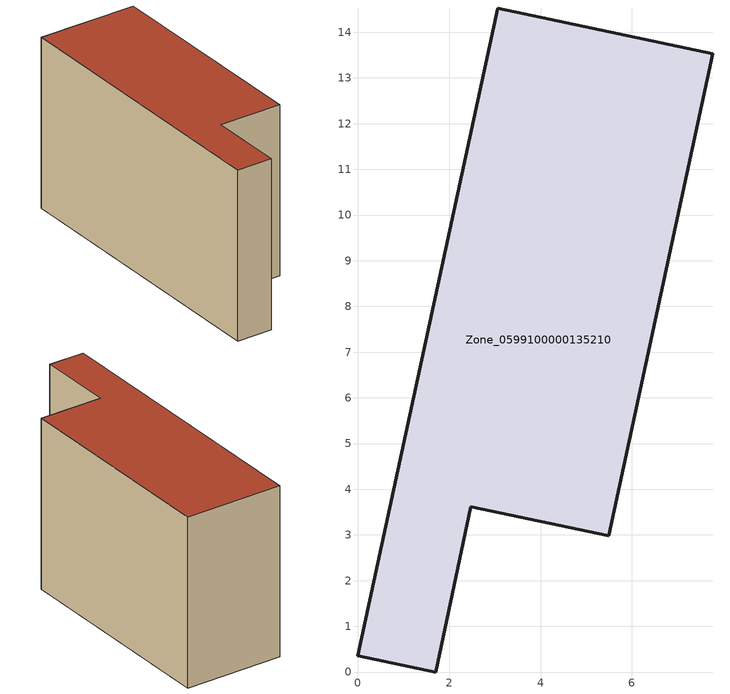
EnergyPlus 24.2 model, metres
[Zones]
Zone_0599100000135210
 floor ground (C_G): 0,0.36 3.07,14.53 7.77,13.53 5.49,2.98 2.48,3.62 1.71,0 z0
 wall outside (C_F): 3.07,14.53 0,0.36 1.71,0 2.48,3.62 5.49,2.98 7.77,13.53 3.07,14.53 z0:8.3
 roof outside (C_R): 7.77,13.53 3.07,14.53 0,0.36 1.71,0 2.48,3.62 5.49,2.98 z8.3
[BUILDING]
Pand.0599100000135210: North Axis=0; Terrain=City; Loads Convergence Tolerance Value=0.04; Temperature Convergence Tolerance Value=0.4; Solar Distribution=FullExterior; Maximum Number of Warmup Days=25; Minimum Number of Warmup Days=1
[Site:Location]
Rotterdam.The.Hague.AP_ZH_NLD Design_Conditions: Latitude=51.96; Longitude=4.45; Time Zone=1; Elevation=-4.5
[SITE:GROUNDTEMPERATURE:BUILDINGSURFACE]
18, 18, 18, 18, 18, 18, 18, 18, 18, 18, 18, 18
[MATERIAL] Thermal Absorptance=0.9; Solar Absorptance=0.7; Visible Absorptance=0.7
Name | Roughness | Thickness | Conductivity | Density | Specific Heat
G.TI.1975-1991 | MediumSmooth | 0.15 | 0.288461 | 540 | 1210
F.TI.1975-1991 | Rough | 0.3 | 0.230769 | 1920 | 840
R.TI.1975-1991 | MediumRough | 0.2 | 0.153846 | 1500 | 1000
[CONSTRUCTION]
C_G: G.TI.1975-1991
C_F: F.TI.1975-1991
C_R: R.TI.1975-1991
[ZONE]
Zone_0599100000135210: Type=1; Multiplier=1; Ceiling Height=Autocalculate; Volume=Autocalculate; Floor Area=autocalculate; Part of Total Floor Area=Yes
[ZONEINFILTRATION:DESIGNFLOWRATE]
Infil_Zone_0599100000135210: Zone or ZoneList or Space or SpaceList=Zone_0599100000135210; Schedule=AlwaysOn; Design Flow Rate Calculation Method=Flow/Area; Flow Rate per Floor Area=0.003; Constant Term Coefficient=1; Temperature Term Coefficient=0; Velocity Term Coefficient=0; Velocity Squared Term Coefficient=0
[HVACTEMPLATE:ZONE:IDEALLOADSAIRSYSTEM]
Zone_0599100000135210: Maximum Heating Supply Air Temperature=50; Minimum Cooling Supply Air Temperature=13; Maximum Heating Supply Air Humidity Ratio=0.0156; Minimum Cooling Supply Air Humidity Ratio=0.0077; Heating Limit=NoLimit; Cooling Limit=NoLimit; Dehumidification Control Type=ConstantSensibleHeatRatio; Cooling Sensible Heat Ratio=0.7; Dehumidification Setpoint=60; Humidification Control Type=None; Humidification Setpoint=30; Outdoor Air Method=None; Outdoor Air Flow Rate per Person=0.00944; Outdoor Air Flow Rate per Zone Floor Area=0; Outdoor Air Flow Rate per Zone=0; Demand Controlled Ventilation Type=None; Outdoor Air Economizer Type=NoEconomizer; Heat Recovery Type=None; Sensible Heat Recovery Effectiveness=0.7; Latent Heat Recovery Effectiveness=0.65
[ZONECONTROL:THERMOSTAT]
ThermostatControl_Zone_0599100000135210: Zone or ZoneList=Zone_0599100000135210; Control Type Schedule=DualSetpointControlType; Control 1=Thermostat_Zone_0599100000135210; Temperature Difference Between Cutout And Setpoint=0
[THERMOSTATSETPOINT:DUALSETPOINT]
Thermostat_Zone_0599100000135210: Heating Setpoint Temperature Schedule=HeatingSetpoint_Zone_0599100000135210; Cooling Setpoint Temperature Schedule=CoolingSetpoint_Zone_0599100000135210
[SCHEDULE:COMPACT]
HeatingSetpoint_Zone_0599100000135210: Through: 12/31, For: AllDays, Until: 24:00, 21
CoolingSetpoint_Zone_0599100000135210: Through: 12/31, For: AllDays, Until: 24:00, 24
DualSetpointControlType: Through: 12/31, For: AllDays, Until: 24:00, 4
AlwaysOn: Through: 12/31, For: AllDays, Until: 24:00, 1
